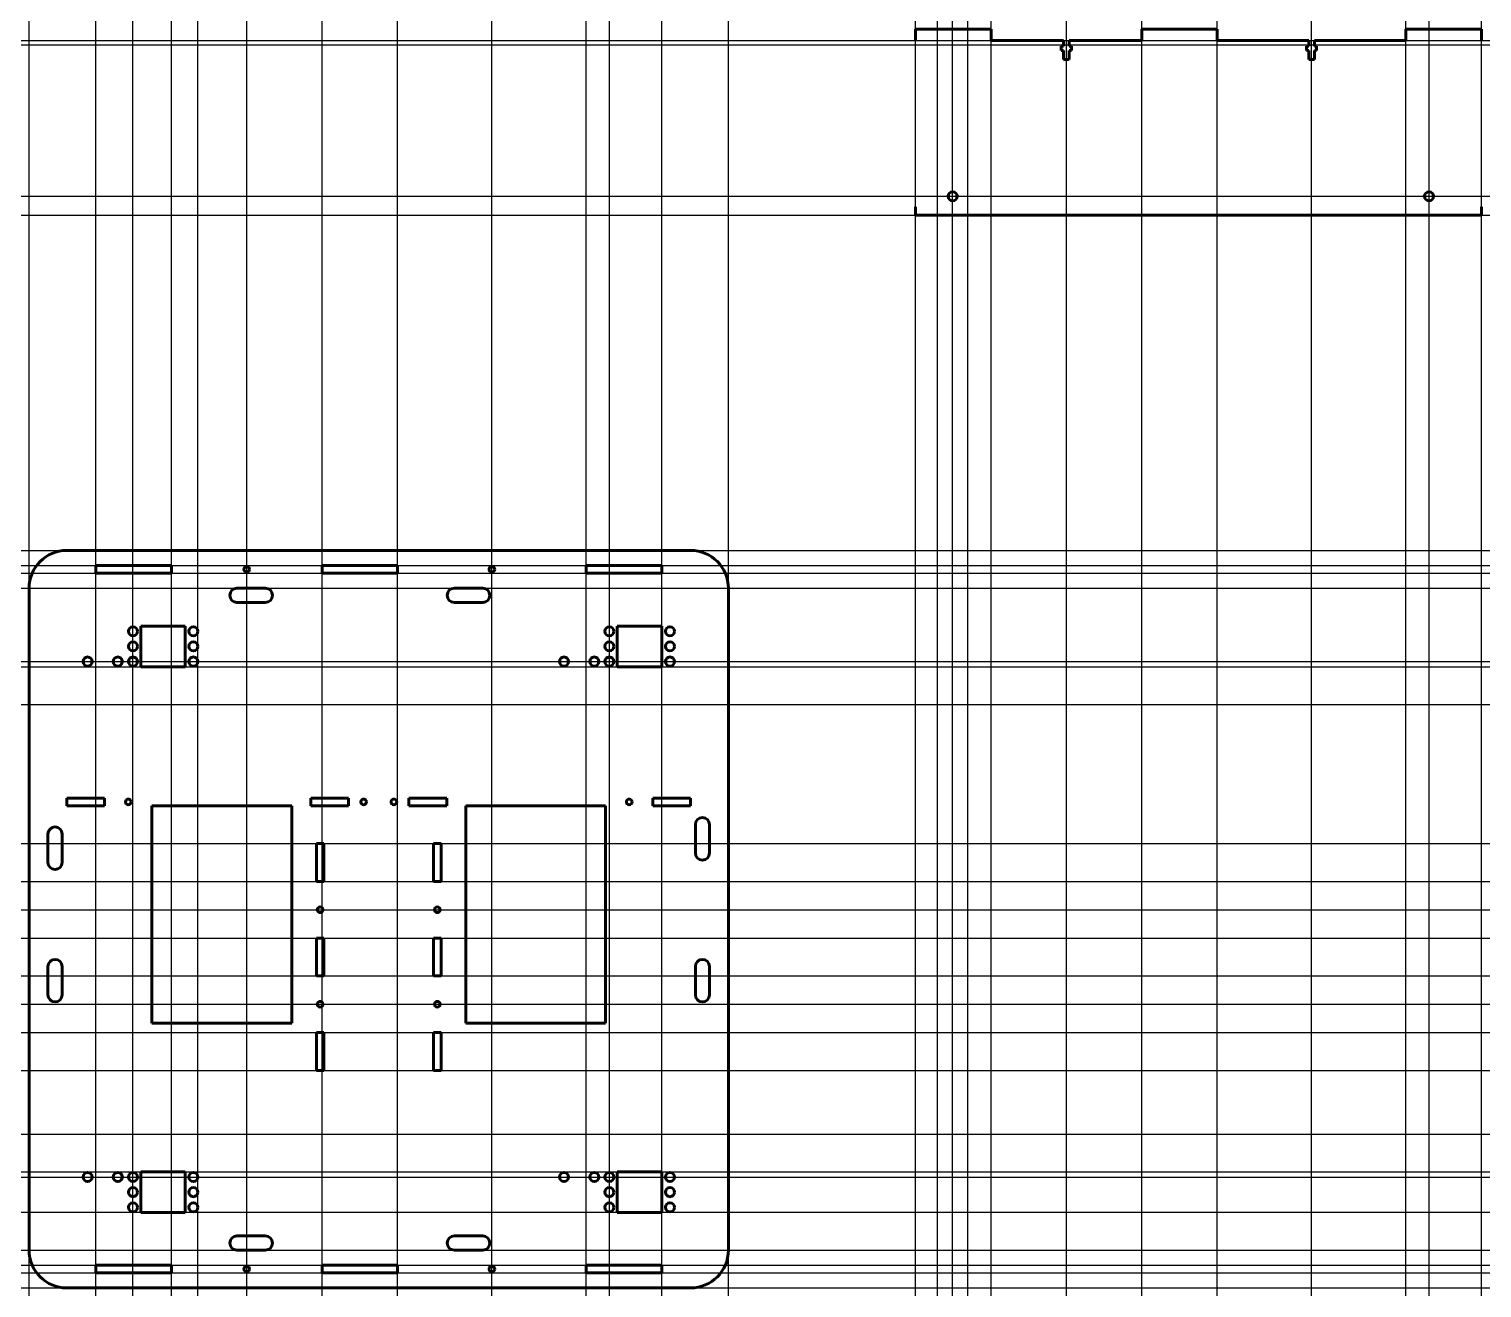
# Model space of a CAD drawing. Header units: millimetres. Extents: x -10 to 759, y -20 to 646.
import ezdxf

# ---------------------------------------------------------------- set-up
doc = ezdxf.new("R2010")
doc.units = ezdxf.units.MM
doc.linetypes.add('K5LT_BASIC', pattern=[0])

# ---------------------------------------------------------------- blocks, each defined once
blk = doc.blocks.new('U0')
at = {"color": 5, "linetype": 'K5LT_BASIC', "lineweight": 60, "true_color": 0x0000ff}
for p, q in [((208, 215), (204, 215)), ((204, 215), (204, 195)), ((208, 195), (208, 215)), ((204, 195), (208, 195))]:
    blk.add_line(p, q, dxfattribs=at)
blk = doc.blocks.new('U1')
at = {"color": 5, "linetype": 'K5LT_BASIC', "lineweight": 60, "true_color": 0x0000ff}
for p, q in [((146, 215), (142, 215)), ((142, 215), (142, 195)), ((146, 195), (146, 215)), ((142, 195), (146, 195))]:
    blk.add_line(p, q, dxfattribs=at)
blk = doc.blocks.new('U2')
at = {"color": 5, "linetype": 'K5LT_BASIC', "lineweight": 60, "true_color": 0x0000ff}
for p, q in [((146, 165), (142, 165)), ((142, 165), (142, 145)), ((146, 145), (146, 165)), ((142, 145), (146, 145))]:
    blk.add_line(p, q, dxfattribs=at)
blk = doc.blocks.new('U3')
at = {"color": 5, "linetype": 'K5LT_BASIC', "lineweight": 60, "true_color": 0x0000ff}
for p, q in [((146, 115), (142, 115)), ((142, 115), (142, 95)), ((146, 95), (146, 115)), ((142, 95), (146, 95))]:
    blk.add_line(p, q, dxfattribs=at)
blk = doc.blocks.new('U4')
at = {"color": 5, "linetype": 'K5LT_BASIC', "lineweight": 60, "true_color": 0x0000ff}
for p, q in [((208, 165), (204, 165)), ((204, 165), (204, 145)), ((208, 145), (208, 165)), ((204, 145), (208, 145))]:
    blk.add_line(p, q, dxfattribs=at)
blk = doc.blocks.new('U5')
at = {"color": 5, "linetype": 'K5LT_BASIC', "lineweight": 60, "true_color": 0x0000ff}
for p, q in [((208, 115), (204, 115)), ((204, 115), (204, 95)), ((208, 95), (208, 115)), ((204, 95), (208, 95))]:
    blk.add_line(p, q, dxfattribs=at)
blk = doc.blocks.new('U6')
at = {"color": 5, "linetype": 'K5LT_BASIC', "lineweight": 60, "true_color": 0x0000ff}
for p, q in [((30, 239), (10, 239)), ((10, 239), (10, 235)), ((30, 235), (30, 239)), ((10, 235), (30, 235))]:
    blk.add_line(p, q, dxfattribs=at)
blk = doc.blocks.new('U7')
at = {"color": 5, "linetype": 'K5LT_BASIC', "lineweight": 60, "true_color": 0x0000ff}
for p, q in [((340, 239), (320, 239)), ((320, 239), (320, 235)), ((340, 235), (340, 239)), ((320, 235), (340, 235))]:
    blk.add_line(p, q, dxfattribs=at)
blk = doc.blocks.new('U8')
at = {"color": 5, "linetype": 'K5LT_BASIC', "lineweight": 60, "true_color": 0x0000ff}
for p, q in [((211, 239), (191, 239)), ((191, 239), (191, 235)), ((211, 235), (211, 239)), ((191, 235), (211, 235))]:
    blk.add_line(p, q, dxfattribs=at)
blk = doc.blocks.new('U9')
at = {"color": 5, "linetype": 'K5LT_BASIC', "lineweight": 60, "true_color": 0x0000ff}
for p, q in [((159, 239), (139, 239)), ((139, 239), (139, 235)), ((159, 235), (159, 239)), ((139, 235), (159, 235))]:
    blk.add_line(p, q, dxfattribs=at)
blk = doc.blocks.new('U10')
at = {"color": 5, "linetype": 'K5LT_BASIC', "lineweight": 60, "true_color": 0x0000ff}
for p, q in [((301.2, 308.5), (301.2, 330)), ((301.2, 330), (324.7, 330)), ((324.7, 330), (324.7, 308.5)), ((324.7, 308.5), (301.2, 308.5))]:
    blk.add_line(p, q, dxfattribs=at)
blk = doc.blocks.new('U11')
at = {"color": 5, "linetype": 'K5LT_BASIC', "lineweight": 60, "true_color": 0x0000ff}
for p, q in [((25.3, 362), (65.3, 362)), ((25.3, 358), (25.3, 362)), ((65.3, 362), (65.3, 358)), ((65.3, 358), (25.3, 358))]:
    blk.add_line(p, q, dxfattribs=at)
blk = doc.blocks.new('U12')
at = {"color": 5, "linetype": 'K5LT_BASIC', "lineweight": 60, "true_color": 0x0000ff}
for p, q in [((145, 362), (185, 362)), ((145, 358), (145, 362)), ((185, 362), (185, 358)), ((185, 358), (145, 358))]:
    blk.add_line(p, q, dxfattribs=at)
blk = doc.blocks.new('U13')
at = {"color": 5, "linetype": 'K5LT_BASIC', "lineweight": 60, "true_color": 0x0000ff}
for p, q in [((284.7, 362), (324.7, 362)), ((284.7, 358), (284.7, 362)), ((324.7, 362), (324.7, 358)), ((324.7, 358), (284.7, 358))]:
    blk.add_line(p, q, dxfattribs=at)
blk = doc.blocks.new('U14')
at = {"color": 5, "linetype": 'K5LT_BASIC', "lineweight": 60, "true_color": 0x0000ff}
for p, q in [((25.3, -8), (65.3, -8)), ((25.3, -12), (25.3, -8)), ((65.3, -12), (25.3, -12)), ((65.3, -8), (65.3, -12))]:
    blk.add_line(p, q, dxfattribs=at)
blk = doc.blocks.new('U15')
at = {"color": 5, "linetype": 'K5LT_BASIC', "lineweight": 60, "true_color": 0x0000ff}
for p, q in [((185, -8), (145, -8)), ((145, -8), (145, -12)), ((145, -12), (185, -12)), ((185, -12), (185, -8))]:
    blk.add_line(p, q, dxfattribs=at)
blk = doc.blocks.new('U16')
at = {"color": 5, "linetype": 'K5LT_BASIC', "lineweight": 60, "true_color": 0x0000ff}
for p, q in [((284.7, -8), (324.7, -8)), ((284.7, -12), (284.7, -8)), ((324.7, -12), (284.7, -12)), ((324.7, -8), (324.7, -12))]:
    blk.add_line(p, q, dxfattribs=at)
blk = doc.blocks.new('U17')
at = {"color": 5, "linetype": 'K5LT_BASIC', "lineweight": 60, "true_color": 0x0000ff}
for p, q in [((49.11, 308.5), (49.11, 330)), ((49.11, 330), (72.61, 330)), ((72.61, 330), (72.61, 308.5)), ((72.61, 308.5), (49.11, 308.5))]:
    blk.add_line(p, q, dxfattribs=at)
blk = doc.blocks.new('U18')
at = {"color": 5, "linetype": 'K5LT_BASIC', "lineweight": 60, "true_color": 0x0000ff}
for centre in [(273.05, 38.65), (289.05, 38.65), (297.05, 38.65), (329.05, 38.65), (297.05, 30.65), (329.05, 30.65), (297.05, 22.65), (329.05, 22.65)]:
    blk.add_circle(centre, 2.4, dxfattribs=at)
blk = doc.blocks.new('U19')
at = {"color": 5, "linetype": 'K5LT_BASIC', "lineweight": 60, "true_color": 0x0000ff}
for centre in [(297.05, 327.25), (329.05, 327.25), (297.05, 319.25), (329.05, 319.25), (273.05, 311.25), (289.05, 311.25), (297.05, 311.25), (329.05, 311.25)]:
    blk.add_circle(centre, 2.4, dxfattribs=at)
blk = doc.blocks.new('U20')
at = {"color": 5, "linetype": 'K5LT_BASIC', "lineweight": 60, "true_color": 0x0000ff}
for centre in [(44.95, 327.25), (76.95, 327.25), (44.95, 319.25), (76.95, 319.25), (20.95, 311.25), (36.95, 311.25), (44.95, 311.25), (76.95, 311.25)]:
    blk.add_circle(centre, 2.4, dxfattribs=at)
blk = doc.blocks.new('U21')
at = {"color": 5, "linetype": 'K5LT_BASIC', "lineweight": 60, "true_color": 0x0000ff}
for centre in [(20.95, 38.65), (36.95, 38.65), (44.95, 38.65), (76.95, 38.65), (44.95, 30.65), (76.95, 30.65), (44.95, 22.65), (76.95, 22.65)]:
    blk.add_circle(centre, 2.4, dxfattribs=at)

msp = doc.modelspace()

# ---------------------------------------------------------------- linework, layer by layer
at = {"color": 5, "linetype": 'K5LT_BASIC', "lineweight": 60, "true_color": 0x0000ff}
for p, q in [((458.96, 645.7), (458.96, 639.7)), ((498.96, 645.7), (458.96, 645.7)), ((498.96, 645.7), (498.96, 639.7)), ((578.66, 639.7), (578.66, 645.7)), ((618.66, 645.7), (578.66, 645.7)), ((618.66, 645.7), (618.66, 639.7)), ((758.36, 645.7), (718.36, 645.7)), ((718.36, 639.7), (718.36, 645.7)), ((758.36, 639.7), (758.36, 645.7)), ((498.96, 639.7), (537.31, 639.7)), ((537.31, 639.7), (537.31, 636.7)), ((540.31, 636.7), (540.31, 639.7)), ((540.31, 639.7), (578.66, 639.7)), ((618.66, 639.7), (667.01, 639.7)), ((667.01, 639.7), (667.01, 636.7)), ((670.01, 636.7), (670.01, 639.7)), ((670.01, 639.7), (718.36, 639.7)), ((537.31, 636.7), (536.11, 636.7)), ((536.11, 636.7), (536.11, 634.3)), ((536.11, 634.3), (537.31, 634.3)), ((537.31, 634.3), (537.31, 629.7)), ((540.31, 636.7), (541.51, 636.7)), ((540.31, 629.7), (540.31, 634.3)), ((540.31, 634.3), (541.51, 634.3)), ((541.51, 634.3), (541.51, 636.7)), ((667.01, 636.7), (665.81, 636.7)), ((665.81, 636.7), (665.81, 634.3)), ((665.81, 634.3), (667.01, 634.3)), ((667.01, 634.3), (667.01, 629.7)), ((670.01, 636.7), (671.21, 636.7)), ((670.01, 629.7), (670.01, 634.3)), ((670.01, 634.3), (671.21, 634.3)), ((671.21, 634.3), (671.21, 636.7)), ((540.31, 629.7), (537.31, 629.7)), ((670.01, 629.7), (667.01, 629.7)), ((458.96, 551.7), (458.96, 547.3)), ((758.36, 547.3), (458.96, 547.3)), ((758.36, 551.7), (758.36, 547.3)), ((340, 370), (10, 370)), ((-10, 350), (-10, 340)), ((100, 350), (115, 350)), ((215, 350), (230, 350)), ((360, 340), (360, 350)), ((-10, 340), (-10, 10)), ((100, 342.5), (115, 342.5)), ((215, 342.5), (230, 342.5)), ((360, 10), (360, 340)), ((55, 235), (129, 235)), ((55, 235), (55, 120)), ((129, 120), (129, 235)), ((221, 120), (221, 235)), ((221, 235), (295, 235)), ((295, 235), (295, 120)), ((342.5, 225), (342.5, 210)), ((350, 225), (350, 210)), ((0, 220), (0, 205)), ((7.5, 220), (7.5, 205)), ((0.08, 205), (0, 205)), ((7.5, 205), (7.42, 205)), ((0, 150), (0, 135)), ((7.5, 150), (7.5, 135)), ((342.5, 150), (342.5, 135)), ((350, 150), (350, 135)), ((55, 120), (129, 120)), ((295, 120), (221, 120)), ((72.61, 41.4), (49.11, 41.4)), ((49.11, 41.4), (49.11, 19.9)), ((72.61, 19.9), (72.61, 41.4)), ((324.7, 41.4), (301.2, 41.4)), ((301.2, 41.4), (301.2, 19.9)), ((324.7, 19.9), (324.7, 41.4)), ((49.11, 19.9), (72.61, 19.9)), ((301.2, 19.9), (324.7, 19.9)), ((-10, 10), (-10, 0)), ((360, 0), (360, 10)), ((100, 7.5), (115, 7.5)), ((100, 0), (115, 0)), ((215, 7.5), (230, 7.5)), ((215, 0), (230, 0)), ((10, -20), (340, -20))]:
    msp.add_line(p, q, dxfattribs=at)
at = {"color": 9, "true_color": 0xdca5c1}
for p, direction in [((-10, 34.76), (0, 1)), ((25.3, 20), (0, 1)), ((44.95, 319.25), (0, 1)), ((65.3, 350), (0, 1)), ((79.35, 311.25), (0, 1)), ((105.15, 346.25), (0, 1)), ((145, 333.93), (0, 1)), ((185, 333.93), (0, 1)), ((234.85, 340), (0, 1)), ((284.7, 360), (0, 1)), ((297.05, 319.25), (0, 1)), ((324.7, 41.4), (0, 1)), ((360, 215.31), (0, 1)), ((458.96, 576.13), (0, 1)), ((470.61, 613.3), (0, 1)), ((478.61, 606.89), (0, 1)), ((486.61, 618.9), (0, 1)), ((498.96, 621.16), (0, 1)), ((538.81, 623.42), (0, 1)), ((578.66, 622.51), (0, 1)), ((618.66, 611.21), (0, 1)), ((668.51, 639.7), (0, 1)), ((718.36, 627.84), (0, 1)), ((730.71, 618.65), (0, 1)), ((758.36, 574.16), (0, 1)), ((552.01, 639.7), (1, 0)), ((732.07, 637.3), (1, 0)), ((718.36, 557.3), (1, 0)), ((729.68, 547.3), (1, 0)), ((100, 370), (1, 0)), ((175, 362), (1, 0)), ((175, 358), (1, 0)), ((107.5, 350), (1, 0)), ((76.95, 311.25), (1, 0)), ((309, 308.5), (1, 0)), ((32.78, 288.5), (1, 0)), ((211.08, 215), (1, 0)), ((221, 195), (1, 0)), ((160.31, 180), (1, 0)), ((174.8, 165), (1, 0)), ((199.63, 145), (1, 0)), ((167, 130), (1, 0)), ((176.12, 115), (1, 0)), ((183.18, 95), (1, 0)), ((46.31, 61.4), (1, 0)), ((92, 41.4), (1, 0)), ((76.95, 38.65), (1, 0)), ((232.97, 20), (1, 0)), ((135, 0), (1, 0)), ((60.95, -8), (1, 0)), ((185, -12), (1, 0)), ((92, -20), (1, 0))]:
    msp.add_xline(p, direction, dxfattribs=at)
at = {"color": 5, "linetype": 'K5LT_BASIC', "true_color": 0x0000ff, "const_width": 0.6}
for points in [[(458.96, 639.7), (458.96, 551.7)], [(758.36, 551.7), (758.36, 639.7)]]:
    msp.add_lwpolyline(points, dxfattribs=at)
at = {"color": 5, "linetype": 'K5LT_BASIC', "lineweight": 60, "true_color": 0x0000ff}
for centre, radius in [((478.61, 557.3), 2.4), ((730.71, 557.3), 2.4), ((105.15, 360), 1.5), ((234.85, 360), 1.5), ((42.5, 237), 1.5), ((167, 237), 1.5), ((183, 237), 1.5), ((307.5, 237), 1.5), ((144, 180), 1.5), ((206, 180), 1.5), ((144, 130), 1.5), ((206, 130), 1.5), ((105.15, -10), 1.5), ((234.85, -10), 1.5)]:
    msp.add_circle(centre, radius, dxfattribs=at)
for centre, radius, start, end in [((10, 350), 20, 90, 180), ((340, 350), 20, 0, 90), ((100, 346.25), 3.75, 90, 270), ((115, 346.25), 3.75, 270, 90), ((215, 346.25), 3.75, 90, 270), ((230, 346.25), 3.75, 270, 90), ((3.75, 220), 3.75, 0, 180), ((346.25, 225), 3.75, 0, 180), ((346.25, 210), 3.75, 180, 0), ((3.75, 205), 3.75, 180, 0), ((3.75, 150), 3.75, 0, 180), ((346.25, 150), 3.75, 0, 180), ((3.75, 135), 3.75, 180, 0), ((346.25, 135), 3.75, 180, 0), ((100, 3.75), 3.75, 90, 270), ((115, 3.75), 3.75, 270, 90), ((215, 3.75), 3.75, 90, 270), ((230, 3.75), 3.75, 270, 90), ((340, 0), 20, 270, 0), ((10, 0), 20, 180, 270)]:
    msp.add_arc(centre, radius, start, end, dxfattribs=at)

# ---------------------------------------------------------------- block references
for name in ['U11', 'U12', 'U13', 'U20', 'U17', 'U19', 'U10', 'U6', 'U9', 'U8', 'U7', 'U1', 'U0', 'U2', 'U4', 'U3', 'U5', 'U21', 'U18', 'U14', 'U15', 'U16']:
    msp.add_blockref(name, (0, 0))

doc.saveas('drawing.dxf')
